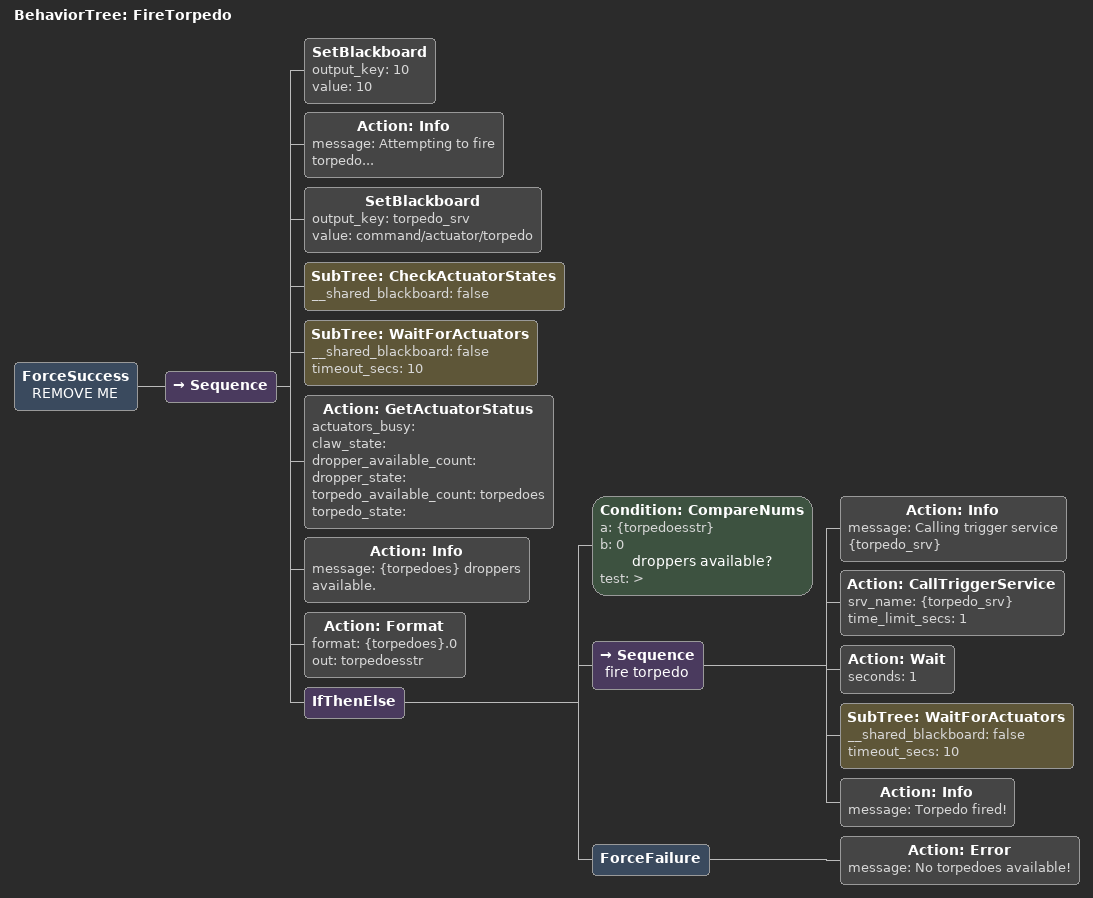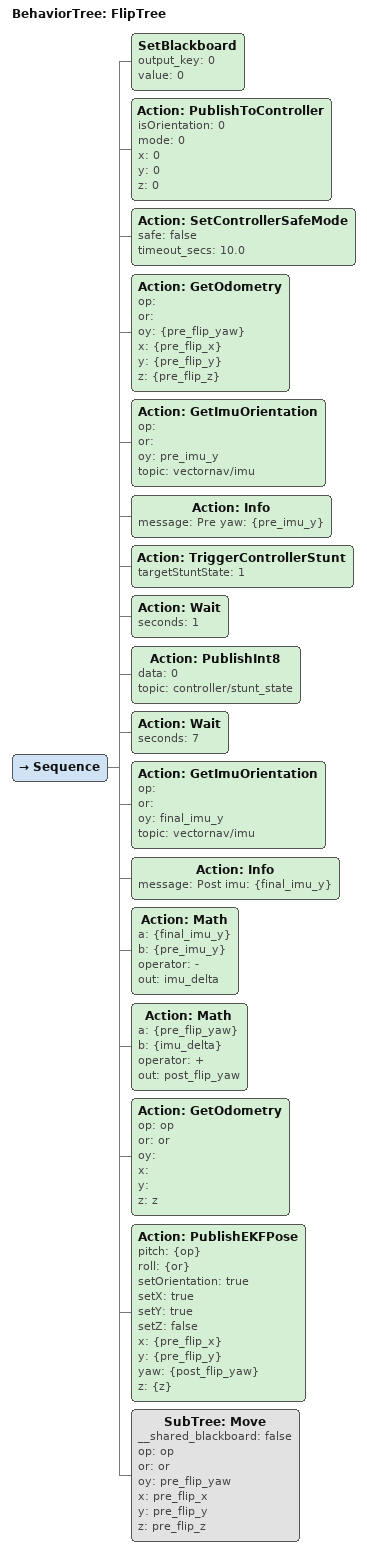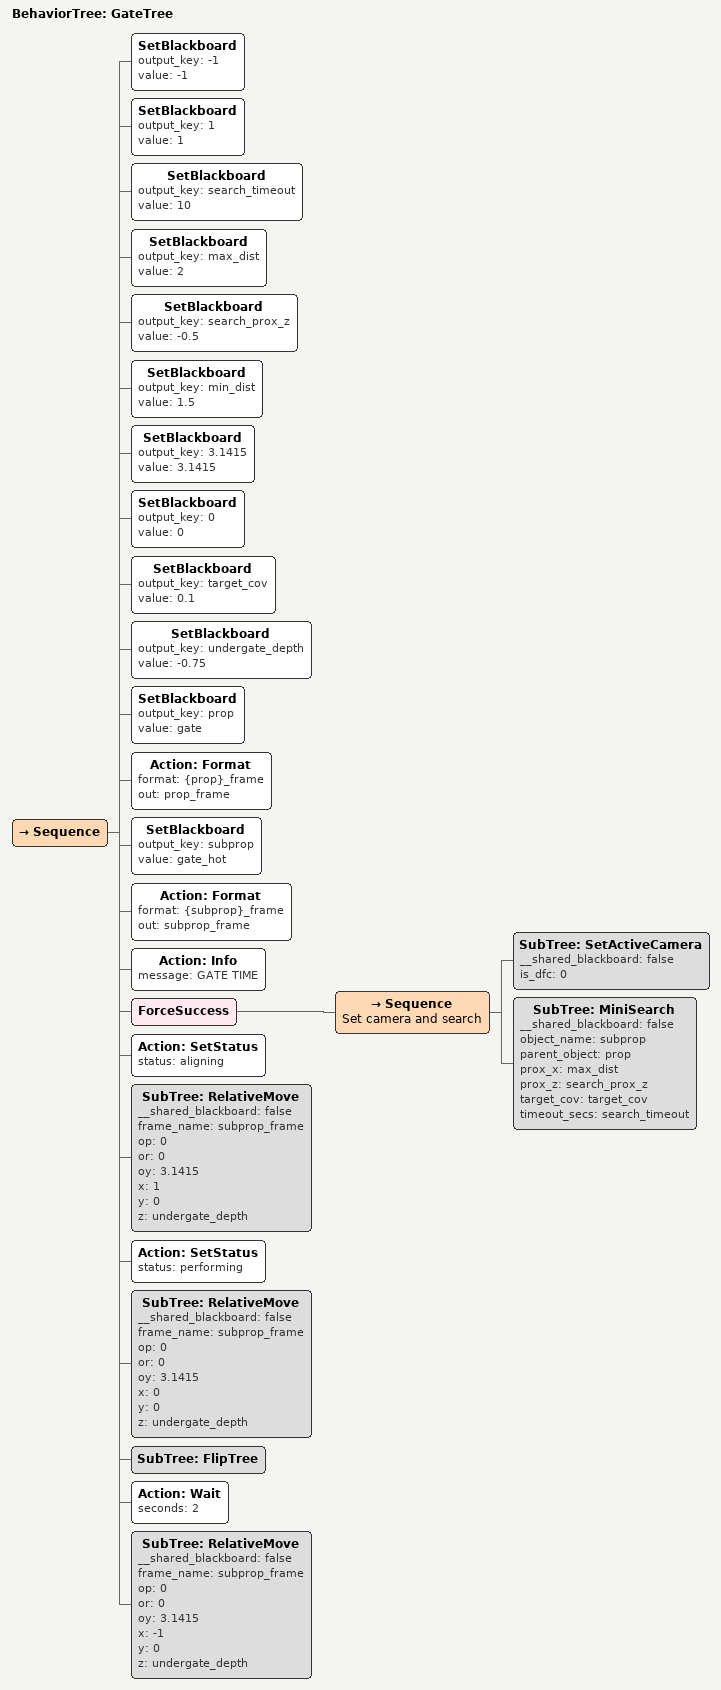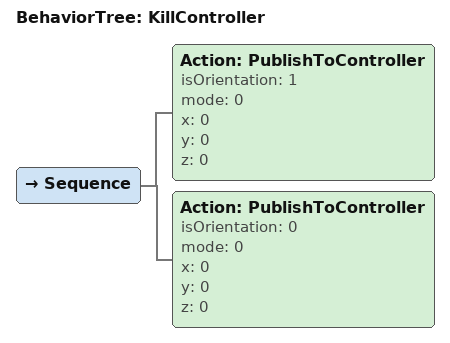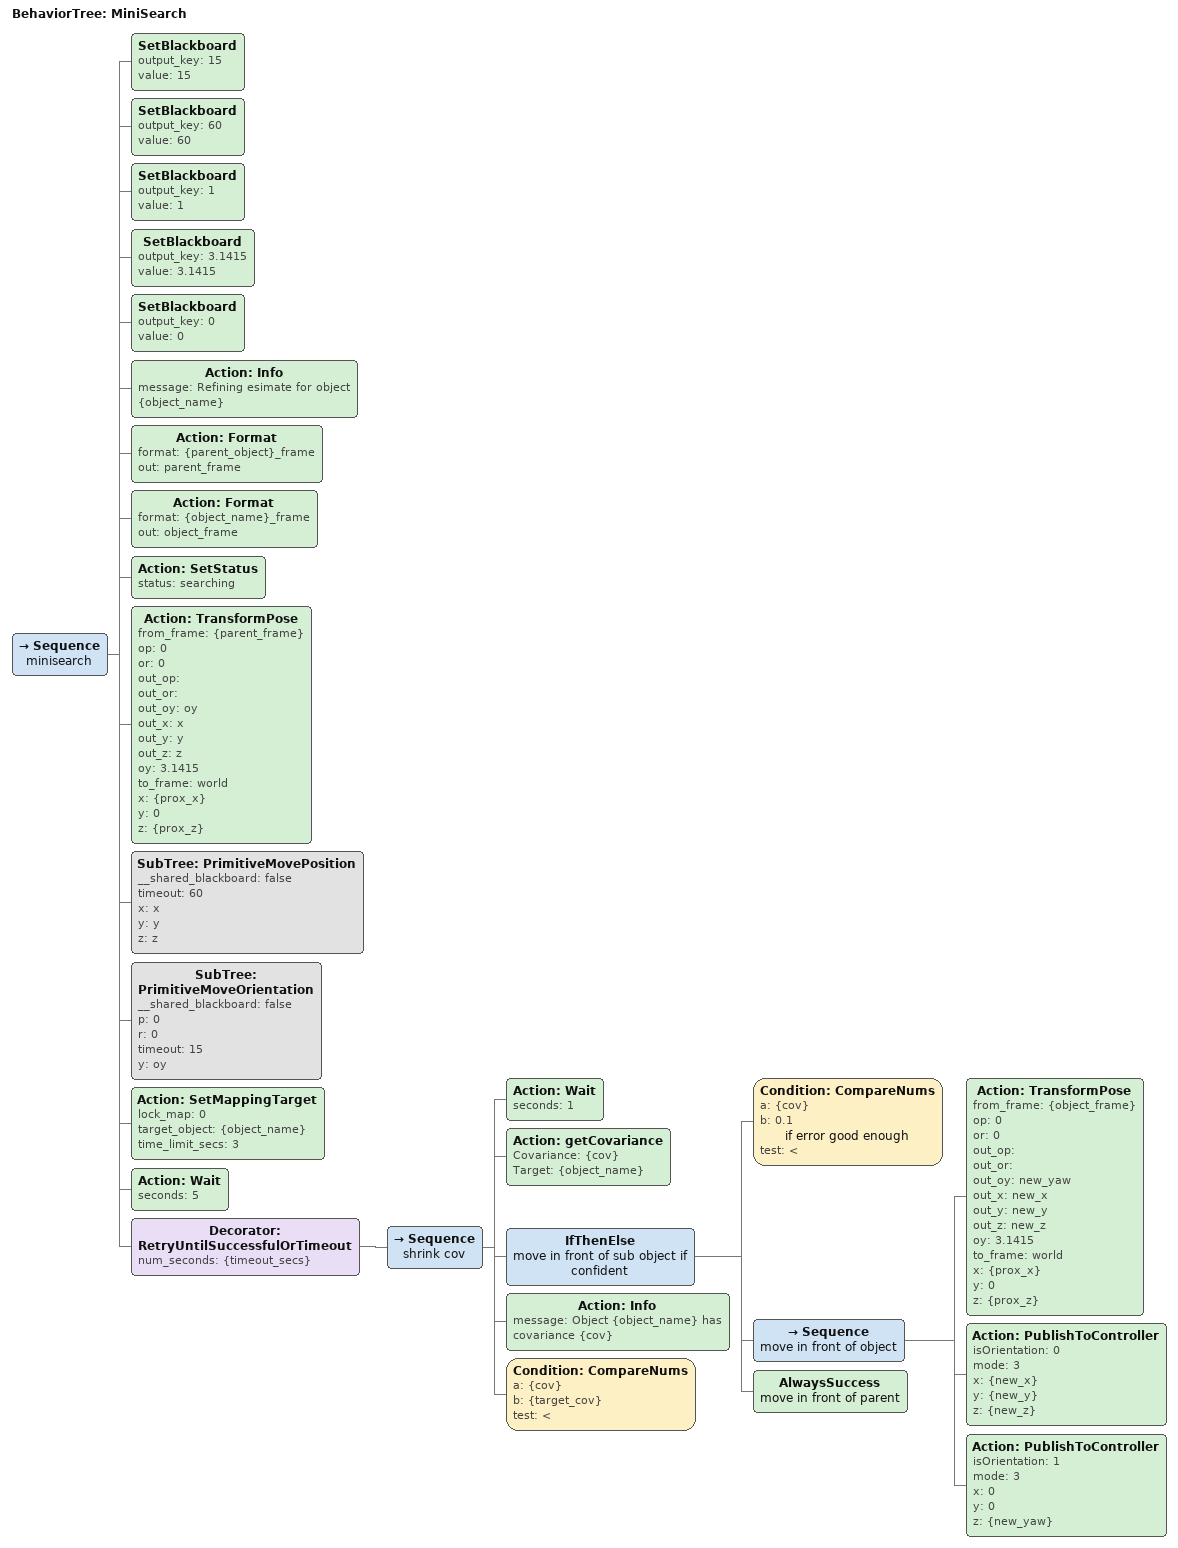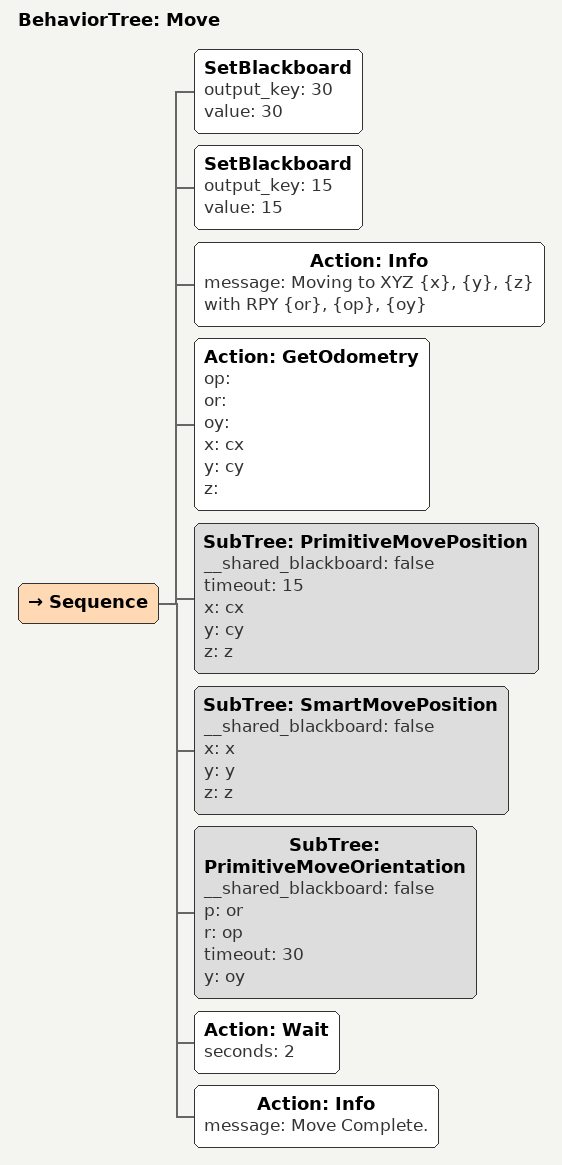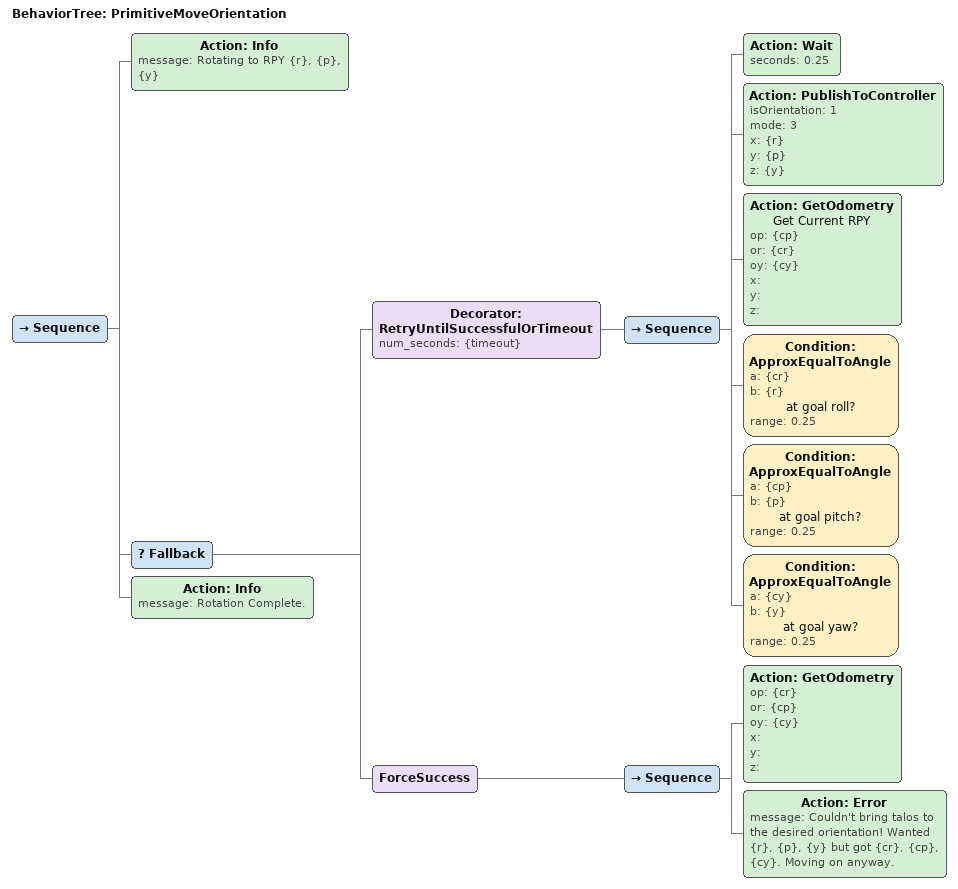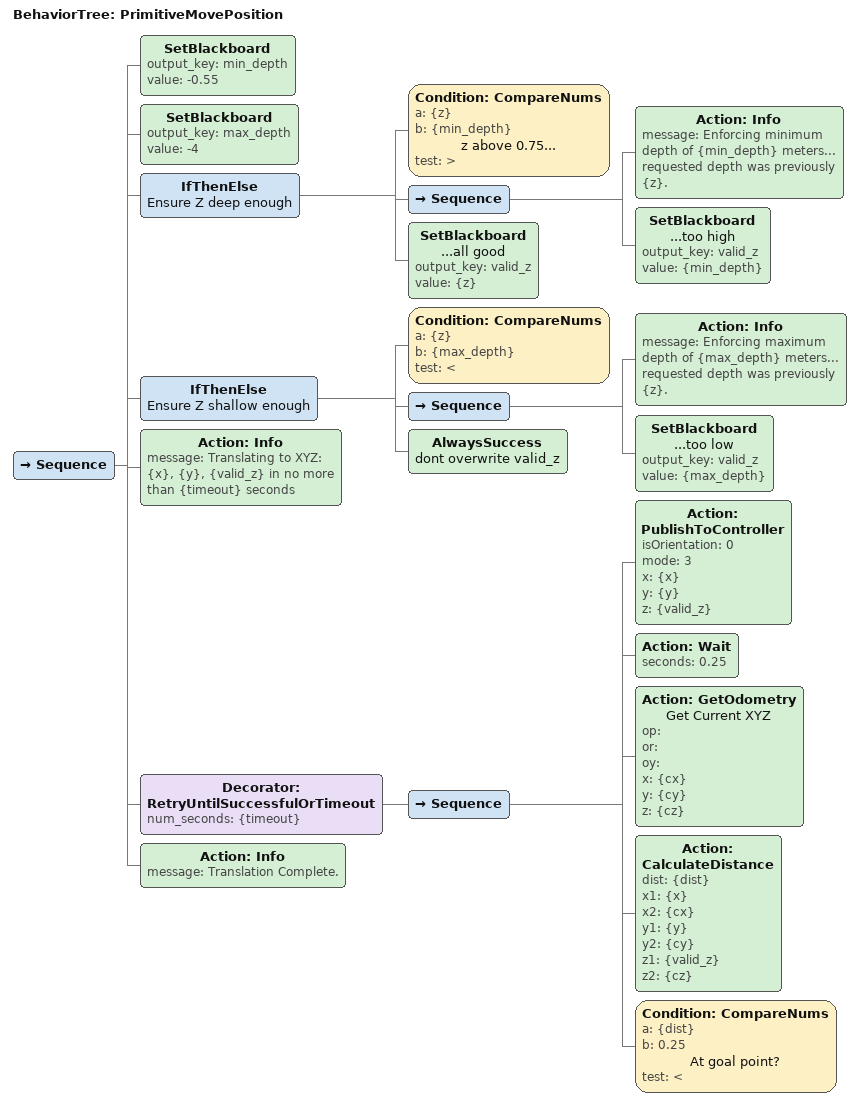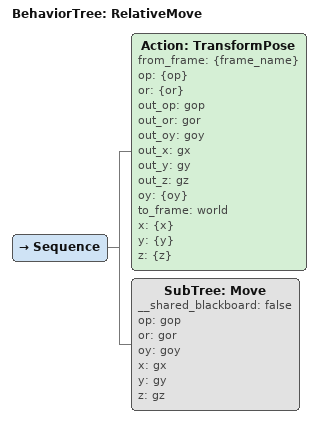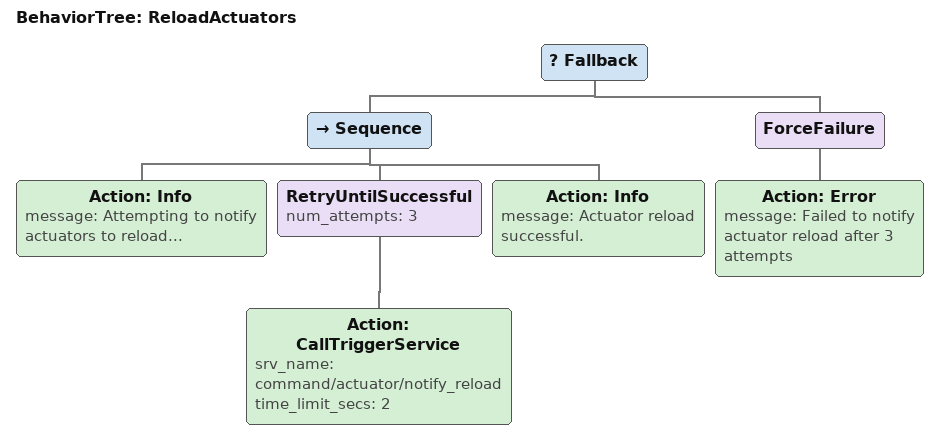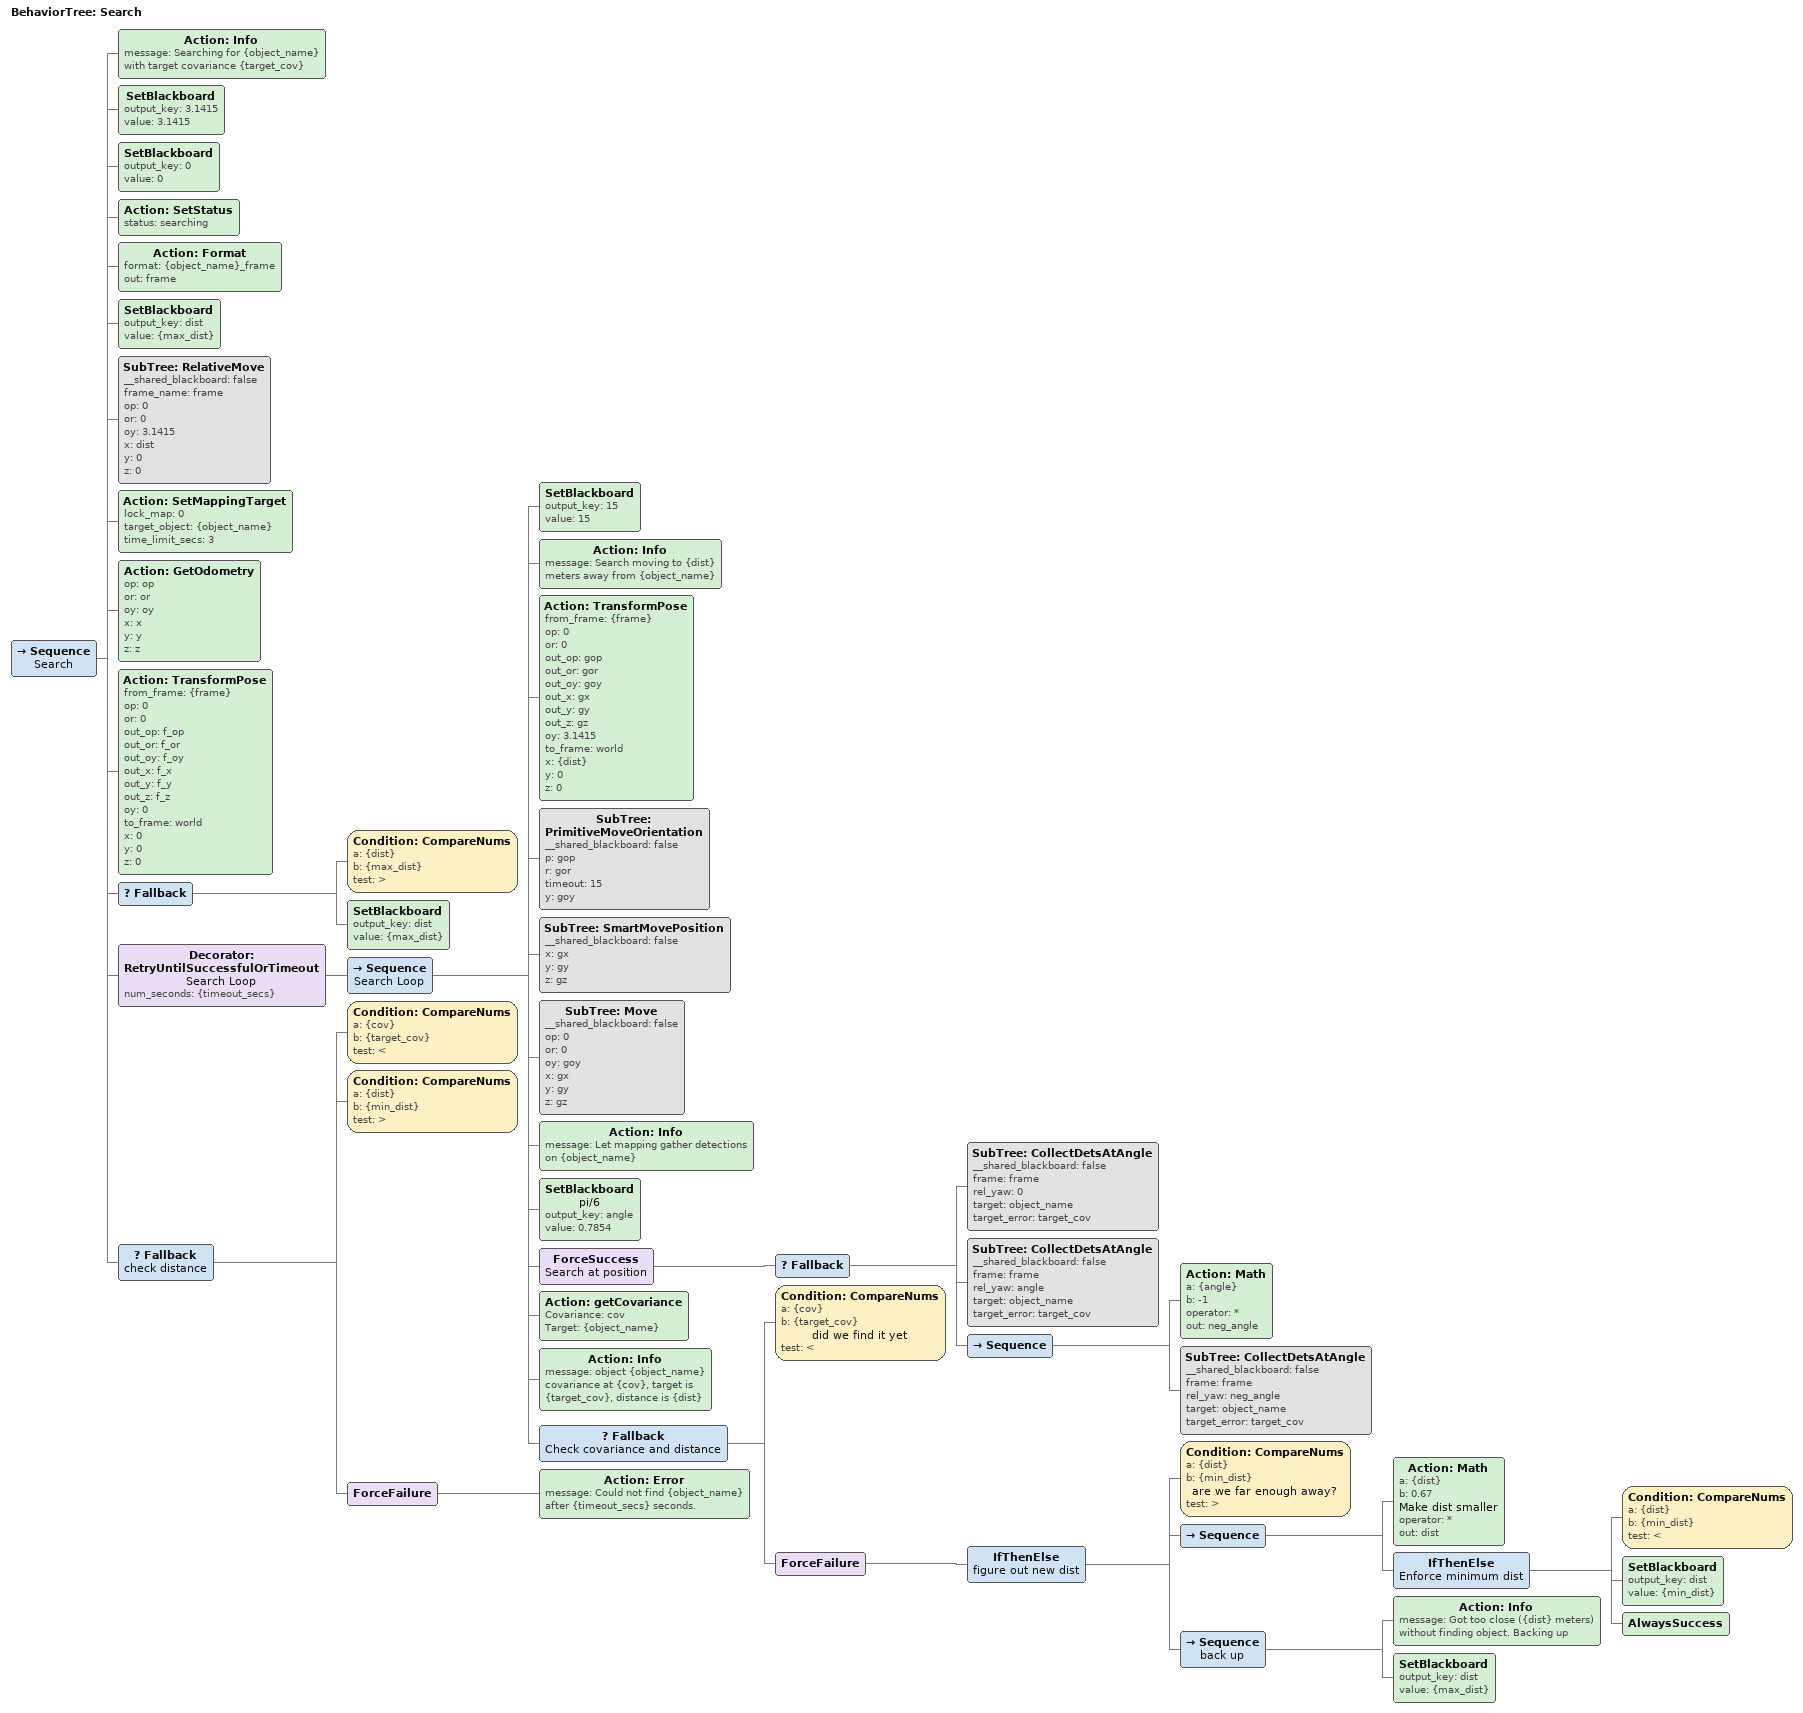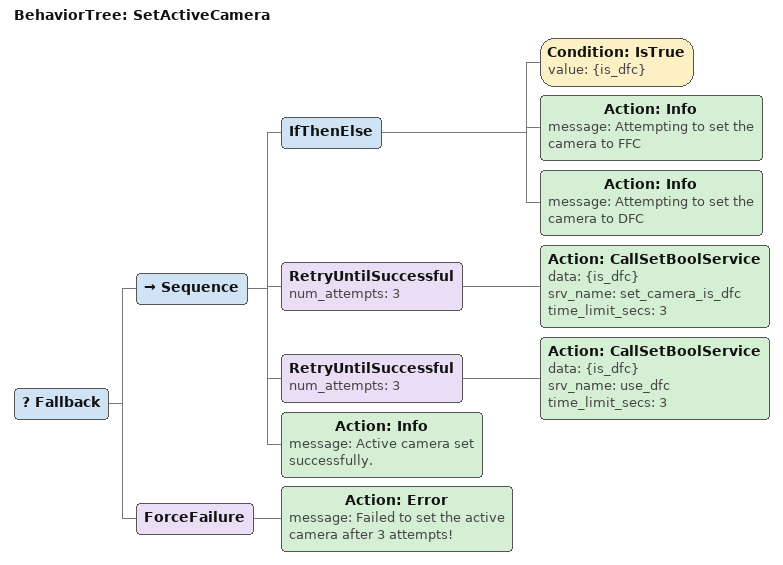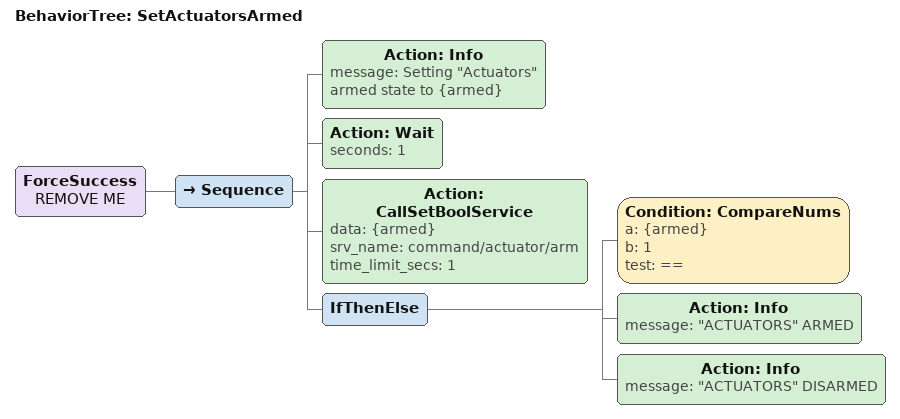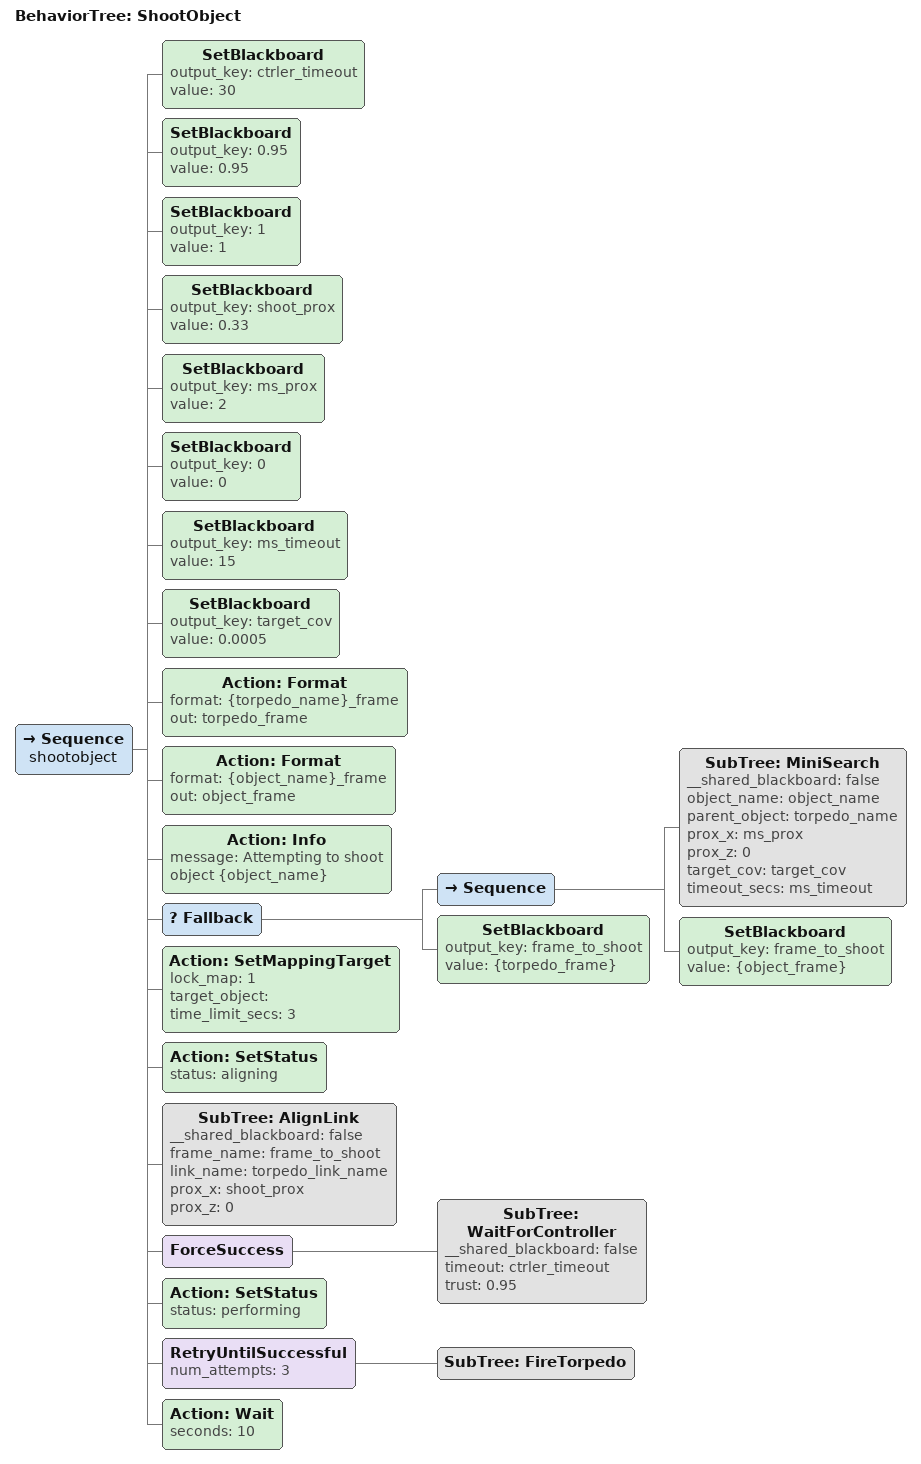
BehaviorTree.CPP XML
<BehaviorTree ID="FireTorpedo">
    <ForceSuccess name="REMOVE ME">
        <Sequence>
            <SetBlackboard output_key="10" value="10"/>
            <Action ID="Info" message="Attempting to fire torpedo..."/>
            <SetBlackboard output_key="torpedo_srv" value="command/actuator/torpedo"/>
            <SubTree ID="CheckActuatorStates" __shared_blackboard="false"/>
            <SubTree ID="WaitForActuators" __shared_blackboard="false" timeout_secs="10"/>
            <Action ID="GetActuatorStatus" actuators_busy="" claw_state="" dropper_available_count="" dropper_state="" torpedo_available_count="torpedoes" torpedo_state=""/>
            <Action ID="Info" message="{torpedoes} droppers available."/>
            <Action ID="Format" format="{torpedoes}.0" out="torpedoesstr"/>
            <IfThenElse>
                <Condition ID="CompareNums" a="{torpedoesstr}" b="0" name="droppers available?" test=">"/>
                <Sequence name="fire torpedo">
                    <Action ID="Info" message="Calling trigger service {torpedo_srv}"/>
                    <Action ID="CallTriggerService" srv_name="{torpedo_srv}" time_limit_secs="1"/>
                    <Action ID="Wait" seconds="1"/>
                    <SubTree ID="WaitForActuators" __shared_blackboard="false" timeout_secs="10"/>
                    <Action ID="Info" message="Torpedo fired!"/>
                </Sequence>
                <ForceFailure>
                    <Action ID="Error" message="No torpedoes available!"/>
                </ForceFailure>
            </IfThenElse>
        </Sequence>
    </ForceSuccess>
</BehaviorTree>

<BehaviorTree ID="FlipTree">
    <Sequence>
        <SetBlackboard output_key="0" value="0"/>
        <Action ID="PublishToController" isOrientation="0" mode="0" x="0" y="0" z="0"/>
        <Action ID="SetControllerSafeMode" safe="false" timeout_secs="10.0"/>
        <Action ID="GetOdometry" op="" or="" oy="{pre_flip_yaw}" x="{pre_flip_x}" y="{pre_flip_y}" z="{pre_flip_z}"/>
        <Action ID="GetImuOrientation" op="" or="" oy="pre_imu_y" topic="vectornav/imu"/>
        <Action ID="Info" message="Pre yaw: {pre_imu_y}"/>
        <Action ID="TriggerControllerStunt" targetStuntState="1"/>
        <Action ID="Wait" seconds="1"/>
        <Action ID="PublishInt8" data="0" topic="controller/stunt_state"/>
        <Action ID="Wait" seconds="7"/>
        <Action ID="GetImuOrientation" op="" or="" oy="final_imu_y" topic="vectornav/imu"/>
        <Action ID="Info" message="Post imu: {final_imu_y}"/>
        <Action ID="Math" a="{final_imu_y}" b="{pre_imu_y}" operator="-" out="imu_delta"/>
        <Action ID="Math" a="{pre_flip_yaw}" b="{imu_delta}" operator="+" out="post_flip_yaw"/>
        <Action ID="GetOdometry" op="op" or="or" oy="" x="" y="" z="z"/>
        <Action ID="PublishEKFPose" pitch="{op}" roll="{or}" setOrientation="true" setX="true" setY="true" setZ="false" x="{pre_flip_x}" y="{pre_flip_y}" yaw="{post_flip_yaw}" z="{z}"/>
        <SubTree ID="Move" __shared_blackboard="false" op="op" or="or" oy="pre_flip_yaw" x="pre_flip_x" y="pre_flip_y" z="pre_flip_z"/>
    </Sequence>
</BehaviorTree>

<BehaviorTree ID="GateTree">
    <Sequence>
        <SetBlackboard output_key="-1" value="-1"/>
        <SetBlackboard output_key="1" value="1"/>
        <SetBlackboard output_key="search_timeout" value="10"/>
        <SetBlackboard output_key="max_dist" value="2"/>
        <SetBlackboard output_key="search_prox_z" value="-0.5"/>
        <SetBlackboard output_key="min_dist" value="1.5"/>
        <SetBlackboard output_key="3.1415" value="3.1415"/>
        <SetBlackboard output_key="0" value="0"/>
        <SetBlackboard output_key="target_cov" value="0.1"/>
        <SetBlackboard output_key="undergate_depth" value="-0.75"/>
        <SetBlackboard output_key="prop" value="gate"/>
        <Action ID="Format" format="{prop}_frame" out="prop_frame"/>
        <SetBlackboard output_key="subprop" value="gate_hot"/>
        <Action ID="Format" format="{subprop}_frame" out="subprop_frame"/>
        <Action ID="Info" message="GATE TIME"/>
        <ForceSuccess>
            <Sequence name="Set camera and search">
                <SubTree ID="SetActiveCamera" __shared_blackboard="false" is_dfc="0"/>
                <SubTree ID="MiniSearch" __shared_blackboard="false" object_name="subprop" parent_object="prop" prox_x="max_dist" prox_z="search_prox_z" target_cov="target_cov" timeout_secs="search_timeout"/>
            </Sequence>
        </ForceSuccess>
        <Action ID="SetStatus" status="aligning"/>
        <SubTree ID="RelativeMove" __shared_blackboard="false" frame_name="subprop_frame" op="0" or="0" oy="3.1415" x="1" y="0" z="undergate_depth"/>
        <Action ID="SetStatus" status="performing"/>
        <SubTree ID="RelativeMove" __shared_blackboard="false" frame_name="subprop_frame" op="0" or="0" oy="3.1415" x="0" y="0" z="undergate_depth"/>
        <SubTree ID="FlipTree"/>
        <Action ID="Wait" seconds="2"/>
        <SubTree ID="RelativeMove" __shared_blackboard="false" frame_name="subprop_frame" op="0" or="0" oy="3.1415" x="-1" y="0" z="undergate_depth"/>
    </Sequence>
</BehaviorTree>

<BehaviorTree ID="KillController">
    <Sequence>
        <Action ID="PublishToController" isOrientation="1" mode="0" x="0" y="0" z="0"/>
        <Action ID="PublishToController" isOrientation="0" mode="0" x="0" y="0" z="0"/>
    </Sequence>
</BehaviorTree>

<BehaviorTree ID="MiniSearch">
    <Sequence name="minisearch">
        <SetBlackboard output_key="15" value="15"/>
        <SetBlackboard output_key="60" value="60"/>
        <SetBlackboard output_key="1" value="1"/>
        <SetBlackboard output_key="3.1415" value="3.1415"/>
        <SetBlackboard output_key="0" value="0"/>
        <Action ID="Info" message="Refining esimate for object {object_name}"/>
        <Action ID="Format" format="{parent_object}_frame" out="parent_frame"/>
        <Action ID="Format" format="{object_name}_frame" out="object_frame"/>
        <Action ID="SetStatus" status="searching"/>
        <Action ID="TransformPose" from_frame="{parent_frame}" op="0" or="0" out_op="" out_or="" out_oy="oy" out_x="x" out_y="y" out_z="z" oy="3.1415" to_frame="world" x="{prox_x}" y="0" z="{prox_z}"/>
        <SubTree ID="PrimitiveMovePosition" __shared_blackboard="false" timeout="60" x="x" y="y" z="z"/>
        <SubTree ID="PrimitiveMoveOrientation" __shared_blackboard="false" p="0" r="0" timeout="15" y="oy"/>
        <Action ID="SetMappingTarget" lock_map="0" target_object="{object_name}" time_limit_secs="3"/>
        <Action ID="Wait" seconds="5"/>
        <Decorator ID="RetryUntilSuccessfulOrTimeout" num_seconds="{timeout_secs}">
            <Sequence name="shrink cov">
                <Action ID="Wait" seconds="1"/>
                <Action Covariance="{cov}" ID="getCovariance" Target="{object_name}"/>
                <IfThenElse name="move in front of sub object if confident">
                    <Condition ID="CompareNums" a="{cov}" b="0.1" name="if error good enough" test="&lt;"/>
                    <Sequence name="move in front of object">
                        <Action ID="TransformPose" from_frame="{object_frame}" op="0" or="0" out_op="" out_or="" out_oy="new_yaw" out_x="new_x" out_y="new_y" out_z="new_z" oy="3.1415" to_frame="world" x="{prox_x}" y="0" z="{prox_z}"/>
                        <Action ID="PublishToController" isOrientation="0" mode="3" x="{new_x}" y="{new_y}" z="{new_z}"/>
                        <Action ID="PublishToController" isOrientation="1" mode="3" x="0" y="0" z="{new_yaw}"/>
                    </Sequence>
                    <AlwaysSuccess name="move in front of parent"/>
                </IfThenElse>
                <Action ID="Info" message="Object {object_name} has covariance {cov}"/>
                <Condition ID="CompareNums" a="{cov}" b="{target_cov}" test="&lt;"/>
            </Sequence>
        </Decorator>
    </Sequence>
</BehaviorTree>

<BehaviorTree ID="Move">
    <Sequence>
        <SetBlackboard output_key="30" value="30"/>
        <SetBlackboard output_key="15" value="15"/>
        <Action ID="Info" message="Moving to XYZ {x}, {y}, {z} with RPY {or}, {op}, {oy}"/>
        <Action ID="GetOdometry" op="" or="" oy="" x="cx" y="cy" z=""/>
        <SubTree ID="PrimitiveMovePosition" __shared_blackboard="false" timeout="15" x="cx" y="cy" z="z"/>
        <SubTree ID="SmartMovePosition" __shared_blackboard="false" x="x" y="y" z="z"/>
        <SubTree ID="PrimitiveMoveOrientation" __shared_blackboard="false" p="or" r="op" timeout="30" y="oy"/>
        <Action ID="Wait" seconds="2"/>
        <Action ID="Info" message="Move Complete."/>
    </Sequence>
</BehaviorTree>

<BehaviorTree ID="PrimitiveMoveOrientation">
    <Sequence>
        <Action ID="Info" message="Rotating to RPY {r}, {p}, {y}"/>
        <Fallback>
            <Decorator ID="RetryUntilSuccessfulOrTimeout" num_seconds="{timeout}">
                <Sequence>
                    <Action ID="Wait" seconds="0.25"/>
                    <Action ID="PublishToController" isOrientation="1" mode="3" x="{r}" y="{p}" z="{y}"/>
                    <Action ID="GetOdometry" name="Get Current RPY" op="{cp}" or="{cr}" oy="{cy}" x="" y="" z=""/>
                    <Condition ID="ApproxEqualToAngle" a="{cr}" b="{r}" name="at goal roll?" range="0.25"/>
                    <Condition ID="ApproxEqualToAngle" a="{cp}" b="{p}" name="at goal pitch?" range="0.25"/>
                    <Condition ID="ApproxEqualToAngle" a="{cy}" b="{y}" name="at goal yaw?" range="0.25"/>
                </Sequence>
            </Decorator>
            <ForceSuccess>
                <Sequence>
                    <Action ID="GetOdometry" op="{cr}" or="{cp}" oy="{cy}" x="" y="" z=""/>
                    <Action ID="Error" message="Couldn't bring talos to the desired orientation! Wanted {r}, {p}, {y} but got {cr}, {cp}, {cy}. Moving on anyway."/>
                </Sequence>
            </ForceSuccess>
        </Fallback>
        <Action ID="Info" message="Rotation Complete."/>
    </Sequence>
</BehaviorTree>

<BehaviorTree ID="PrimitiveMovePosition">
    <Sequence>
        <SetBlackboard output_key="min_depth" value="-0.55"/>
        <SetBlackboard output_key="max_depth" value="-4"/>
        <IfThenElse name="Ensure Z deep enough">
            <Condition ID="CompareNums" a="{z}" b="{min_depth}" name="z above 0.75..." test=">"/>
            <Sequence>
                <Action ID="Info" message="Enforcing minimum depth of {min_depth} meters... requested depth was previously {z}."/>
                <SetBlackboard name="...too high" output_key="valid_z" value="{min_depth}"/>
            </Sequence>
            <SetBlackboard name="...all good" output_key="valid_z" value="{z}"/>
        </IfThenElse>
        <IfThenElse name="Ensure Z shallow enough">
            <Condition ID="CompareNums" a="{z}" b="{max_depth}" test="&lt;"/>
            <Sequence>
                <Action ID="Info" message="Enforcing maximum depth of {max_depth} meters... requested depth was previously {z}."/>
                <SetBlackboard name="...too low" output_key="valid_z" value="{max_depth}"/>
            </Sequence>
            <AlwaysSuccess name="dont overwrite valid_z"/>
        </IfThenElse>
        <Action ID="Info" message="Translating to XYZ: {x}, {y}, {valid_z} in no more than {timeout} seconds"/>
        <Decorator ID="RetryUntilSuccessfulOrTimeout" num_seconds="{timeout}">
            <Sequence>
                <Action ID="PublishToController" isOrientation="0" mode="3" x="{x}" y="{y}" z="{valid_z}"/>
                <Action ID="Wait" seconds="0.25"/>
                <Action ID="GetOdometry" name="Get Current XYZ" op="" or="" oy="" x="{cx}" y="{cy}" z="{cz}"/>
                <Action ID="CalculateDistance" dist="{dist}" x1="{x}" x2="{cx}" y1="{y}" y2="{cy}" z1="{valid_z}" z2="{cz}"/>
                <Condition ID="CompareNums" a="{dist}" b="0.25" name="At goal point?" test="&lt;"/>
            </Sequence>
        </Decorator>
        <Action ID="Info" message="Translation Complete."/>
    </Sequence>
</BehaviorTree>

<BehaviorTree ID="RelativeMove">
    <Sequence>
        <Action ID="TransformPose" from_frame="{frame_name}" op="{op}" or="{or}" out_op="gop" out_or="gor" out_oy="goy" out_x="gx" out_y="gy" out_z="gz" oy="{oy}" to_frame="world" x="{x}" y="{y}" z="{z}"/>
        <SubTree ID="Move" __shared_blackboard="false" op="gop" or="gor" oy="goy" x="gx" y="gy" z="gz"/>
    </Sequence>
</BehaviorTree>

<BehaviorTree ID="ReloadActuators">
    <Fallback>
        <Sequence>
            <Action ID="Info" message="Attempting to notify actuators to reload..."/>
            <RetryUntilSuccessful num_attempts="3">
                <Action ID="CallTriggerService" srv_name="command/actuator/notify_reload" time_limit_secs="2"/>
            </RetryUntilSuccessful>
            <Action ID="Info" message="Actuator reload successful."/>
        </Sequence>
        <ForceFailure>
            <Action ID="Error" message="Failed to notify actuator reload after 3 attempts"/>
        </ForceFailure>
    </Fallback>
</BehaviorTree>

<BehaviorTree ID="Search">
    <Sequence name="Search">
        <Action ID="Info" message="Searching for {object_name} with target covariance {target_cov}"/>
        <SetBlackboard output_key="3.1415" value="3.1415"/>
        <SetBlackboard output_key="0" value="0"/>
        <Action ID="SetStatus" status="searching"/>
        <Action ID="Format" format="{object_name}_frame" out="frame"/>
        <SetBlackboard output_key="dist" value="{max_dist}"/>
        <SubTree ID="RelativeMove" __shared_blackboard="false" frame_name="frame" op="0" or="0" oy="3.1415" x="dist" y="0" z="0"/>
        <Action ID="SetMappingTarget" lock_map="0" target_object="{object_name}" time_limit_secs="3"/>
        <Action ID="GetOdometry" op="op" or="or" oy="oy" x="x" y="y" z="z"/>
        <Action ID="TransformPose" from_frame="{frame}" op="0" or="0" out_op="f_op" out_or="f_or" out_oy="f_oy" out_x="f_x" out_y="f_y" out_z="f_z" oy="0" to_frame="world" x="0" y="0" z="0"/>
        <Fallback>
            <Condition ID="CompareNums" a="{dist}" b="{max_dist}" test=">"/>
            <SetBlackboard output_key="dist" value="{max_dist}"/>
        </Fallback>
        <Decorator ID="RetryUntilSuccessfulOrTimeout" name="Search Loop" num_seconds="{timeout_secs}">
            <Sequence name="Search Loop">
                <SetBlackboard output_key="15" value="15"/>
                <Action ID="Info" message="Search moving to {dist} meters away from {object_name}"/>
                <Action ID="TransformPose" from_frame="{frame}" op="0" or="0" out_op="gop" out_or="gor" out_oy="goy" out_x="gx" out_y="gy" out_z="gz" oy="3.1415" to_frame="world" x="{dist}" y="0" z="0"/>
                <SubTree ID="PrimitiveMoveOrientation" __shared_blackboard="false" p="gop" r="gor" timeout="15" y="goy"/>
                <SubTree ID="SmartMovePosition" __shared_blackboard="false" x="gx" y="gy" z="gz"/>
                <SubTree ID="Move" __shared_blackboard="false" op="0" or="0" oy="goy" x="gx" y="gy" z="gz"/>
                <Action ID="Info" message="Let mapping gather detections on {object_name}"/>
                <SetBlackboard name="pi/6" output_key="angle" value="0.7854"/>
                <ForceSuccess name="Search at position">
                    <Fallback>
                        <SubTree ID="CollectDetsAtAngle" __shared_blackboard="false" frame="frame" rel_yaw="0" target="object_name" target_error="target_cov"/>
                        <SubTree ID="CollectDetsAtAngle" __shared_blackboard="false" frame="frame" rel_yaw="angle" target="object_name" target_error="target_cov"/>
                        <Sequence>
                            <Action ID="Math" a="{angle}" b="-1" operator="*" out="neg_angle"/>
                            <SubTree ID="CollectDetsAtAngle" __shared_blackboard="false" frame="frame" rel_yaw="neg_angle" target="object_name" target_error="target_cov"/>
                        </Sequence>
                    </Fallback>
                </ForceSuccess>
                <Action Covariance="cov" ID="getCovariance" Target="{object_name}"/>
                <Action ID="Info" message="object {object_name} covariance at {cov}, target is {target_cov}, distance is {dist}"/>
                <Fallback name="Check covariance and distance">
                    <Condition ID="CompareNums" a="{cov}" b="{target_cov}" name="did we find it yet" test="&lt;"/>
                    <ForceFailure>
                        <IfThenElse name="figure out new dist">
                            <Condition ID="CompareNums" a="{dist}" b="{min_dist}" name="are we far enough away?" test=">"/>
                            <Sequence>
                                <Action ID="Math" a="{dist}" b="0.67" name="Make dist smaller" operator="*" out="dist"/>
                                <IfThenElse name="Enforce minimum dist">
                                    <Condition ID="CompareNums" a="{dist}" b="{min_dist}" test="&lt;"/>
                                    <SetBlackboard output_key="dist" value="{min_dist}"/>
                                    <AlwaysSuccess/>
                                </IfThenElse>
                            </Sequence>
                            <Sequence name="back up">
                                <Action ID="Info" message="Got too close ({dist} meters) without finding object. Backing up"/>
                                <SetBlackboard output_key="dist" value="{max_dist}"/>
                            </Sequence>
                        </IfThenElse>
                    </ForceFailure>
                </Fallback>
            </Sequence>
        </Decorator>
        <Fallback name="check distance">
            <Condition ID="CompareNums" a="{cov}" b="{target_cov}" test="&lt;"/>
            <Condition ID="CompareNums" a="{dist}" b="{min_dist}" test=">"/>
            <ForceFailure>
                <Action ID="Error" message="Could not find {object_name} after {timeout_secs} seconds."/>
            </ForceFailure>
        </Fallback>
    </Sequence>
</BehaviorTree>

<BehaviorTree ID="SetActiveCamera">
    <Fallback>
        <Sequence>
            <IfThenElse>
                <Condition ID="IsTrue" value="{is_dfc}"/>
                <Action ID="Info" message="Attempting to set the camera to FFC"/>
                <Action ID="Info" message="Attempting to set the camera to DFC"/>
            </IfThenElse>
            <RetryUntilSuccessful num_attempts="3">
                <Action ID="CallSetBoolService" data="{is_dfc}" srv_name="set_camera_is_dfc" time_limit_secs="3"/>
            </RetryUntilSuccessful>
            <RetryUntilSuccessful num_attempts="3">
                <Action ID="CallSetBoolService" data="{is_dfc}" srv_name="use_dfc" time_limit_secs="3"/>
            </RetryUntilSuccessful>
            <Action ID="Info" message="Active camera set successfully."/>
        </Sequence>
        <ForceFailure>
            <Action ID="Error" message="Failed to set the active camera after 3 attempts!"/>
        </ForceFailure>
    </Fallback>
</BehaviorTree>

<BehaviorTree ID="SetActuatorsArmed">
    <ForceSuccess name="REMOVE ME">
        <Sequence>
            <Action ID="Info" message="Setting &quot;Actuators&quot; armed state to {armed}"/>
            <Action ID="Wait" seconds="1"/>
            <Action ID="CallSetBoolService" data="{armed}" srv_name="command/actuator/arm" time_limit_secs="1"/>
            <IfThenElse>
                <Condition ID="CompareNums" a="{armed}" b="1" test="=="/>
                <Action ID="Info" message="&quot;ACTUATORS&quot; ARMED"/>
                <Action ID="Info" message="&quot;ACTUATORS&quot; DISARMED"/>
            </IfThenElse>
        </Sequence>
    </ForceSuccess>
</BehaviorTree>

<BehaviorTree ID="ShootObject">
    <Sequence name="shootobject">
        <SetBlackboard output_key="ctrler_timeout" value="30"/>
        <SetBlackboard output_key="0.95" value="0.95"/>
        <SetBlackboard output_key="1" value="1"/>
        <SetBlackboard output_key="shoot_prox" value="0.33"/>
        <SetBlackboard output_key="ms_prox" value="2"/>
        <SetBlackboard output_key="0" value="0"/>
        <SetBlackboard output_key="ms_timeout" value="15"/>
        <SetBlackboard output_key="target_cov" value="0.0005"/>
        <Action ID="Format" format="{torpedo_name}_frame" out="torpedo_frame"/>
        <Action ID="Format" format="{object_name}_frame" out="object_frame"/>
        <Action ID="Info" message="Attempting to shoot object {object_name}"/>
        <Fallback>
            <Sequence>
                <SubTree ID="MiniSearch" __shared_blackboard="false" object_name="object_name" parent_object="torpedo_name" prox_x="ms_prox" prox_z="0" target_cov="target_cov" timeout_secs="ms_timeout"/>
                <SetBlackboard output_key="frame_to_shoot" value="{object_frame}"/>
            </Sequence>
            <SetBlackboard output_key="frame_to_shoot" value="{torpedo_frame}"/>
        </Fallback>
        <Action ID="SetMappingTarget" lock_map="1" target_object="" time_limit_secs="3"/>
        <Action ID="SetStatus" status="aligning"/>
        <SubTree ID="AlignLink" __shared_blackboard="false" frame_name="frame_to_shoot" link_name="torpedo_link_name" prox_x="shoot_prox" prox_z="0"/>
        <ForceSuccess>
            <SubTree ID="WaitForController" __shared_blackboard="false" timeout="ctrler_timeout" trust="0.95"/>
        </ForceSuccess>
        <Action ID="SetStatus" status="performing"/>
        <RetryUntilSuccessful num_attempts="3">
            <SubTree ID="FireTorpedo"/>
        </RetryUntilSuccessful>
        <Action ID="Wait" seconds="10"/>
    </Sequence>
</BehaviorTree>
